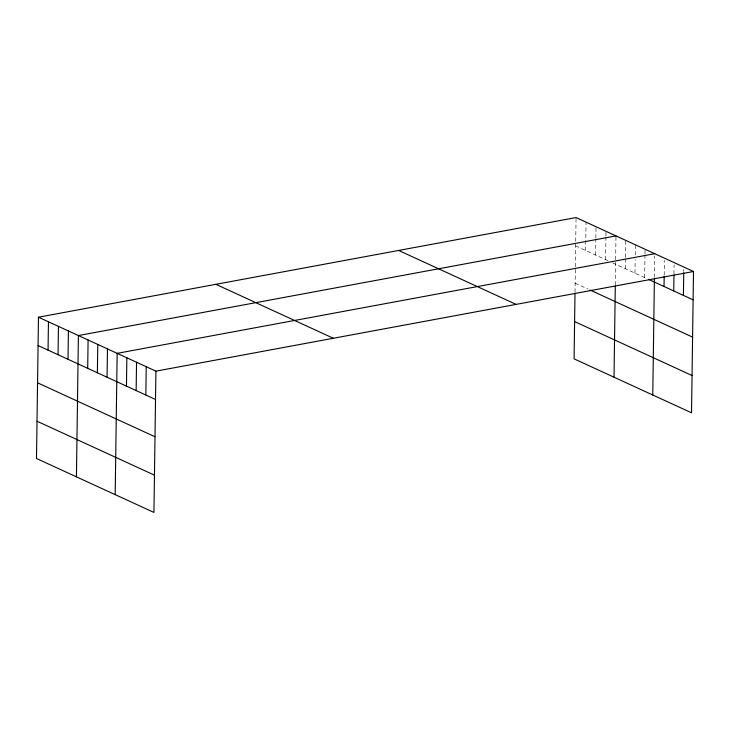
<?xml version="1.0" encoding="UTF-8"?>
<svg xmlns="http://www.w3.org/2000/svg" width="730" height="730" viewBox="0 0 730 730"><rect width="100%" height="100%" fill="white"/><g stroke="black" fill="none" stroke-linecap="round" stroke-linejoin="round"><path stroke-width="0.55" stroke-dasharray="3.65 2.74" d="M575.012 292.21L575.359 267.819M575.368 266.724L575.705 242.497M575.724 241.356L576.061 217.558M585.642 250.481L586.044 222.148M595.625 255.062L595.844 239.194M595.862 238.062L596.027 226.729M605.608 259.652L605.927 236.985M605.946 235.854L606.01 231.319M615.299 285.065L615.636 260.838M615.655 259.697L615.983 235.899M625.281 268.686L625.428 258.484M625.437 257.352L625.674 240.352M634.972 273.139L635.164 259.533M635.228 255.007L635.365 244.805M644.663 277.582L644.973 254.916M644.991 253.785L645.055 249.249M654.409 277.5L654.71 255.974M664.2 275.155L664.4 260.418M673.963 273.942L674.091 264.871M683.745 271.587L683.782 269.324M575.66 245.891L608.601 261.021M612.598 262.855L646.597 278.477M575.14 283.167L588.115 289.135"/><path stroke-width="1.09" d="M38.471 317.203L36.5 458.495L153.939 512.442L155.919 371.15L38.471 317.203L576.061 217.558L693.5 271.505L691.529 412.797L574.081 358.85L575.003 293.332M48.061 350.117L48.454 321.784M58.044 354.707L58.437 326.374M68.027 359.288L68.419 330.955M76.431 476.836L78.402 335.545L615.983 235.899M87.7 368.321L88.093 339.988M97.382 372.774L97.783 344.441M107.073 377.227L107.474 348.894M115.185 494.639L117.156 353.347L654.746 253.702M126.454 386.124L126.847 357.791M136.145 390.577L136.537 362.244M145.836 395.03L146.228 366.697M614.012 377.191L615.29 286.16M652.775 394.994L654.399 278.641M664.035 286.488L664.181 276.287M673.726 290.941L673.945 275.073M683.417 295.385L683.736 272.719M155.919 371.15L693.5 271.505M648.532 279.371L693.108 299.838M590.114 290.047L692.587 337.114M574.601 321.574L692.049 375.521M398.653 250.445L516.101 304.392M215.879 284.317L333.318 338.264M38.079 345.536L155.517 399.483M37.558 382.812L154.997 436.759M37.02 421.219L154.468 475.166"/></g></svg>
